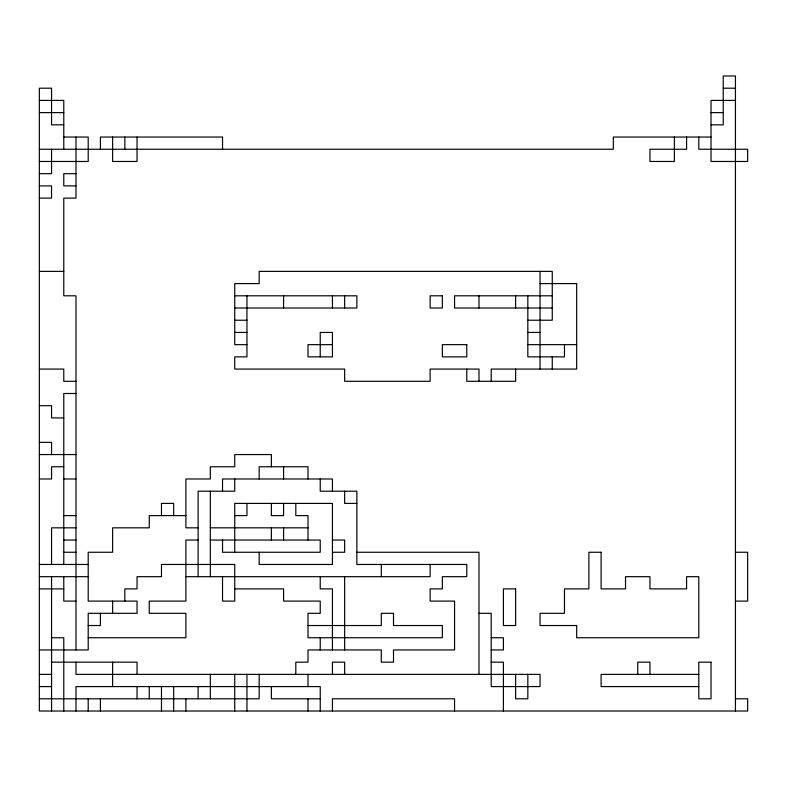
<?xml version="1.0" encoding="UTF-8"?>
<svg xmlns="http://www.w3.org/2000/svg" width="787" height="787" viewBox="0 0 787 787"><rect width="100%" height="100%" fill="white"/><g stroke="black" fill="none" stroke-linecap="round" stroke-linejoin="round"><path stroke-width="1.18" d="M723.223 88.203L735.442 88.203M39.35 100.411L63.777 100.411L63.777 149.255M735.442 100.411L711.015 100.411L711.015 161.473L747.65 161.473L747.65 149.255L698.797 149.255L698.797 137.046M39.35 112.62L63.777 112.62M711.015 112.62L723.223 112.62M63.777 124.838L51.558 124.838L51.558 88.203L39.35 88.203L39.35 711.015L747.65 711.015L747.65 698.797L735.442 698.797M711.015 124.838L723.223 124.838L723.223 75.985L735.442 75.985L735.442 711.015M63.777 137.046L88.203 137.046L88.203 161.473L39.35 161.473M711.015 137.046L613.319 137.046L613.319 149.255L39.35 149.255M39.35 173.681L51.558 173.681L51.558 149.255M75.985 173.681L63.777 173.681L63.777 185.899L75.985 185.899M39.35 185.899L51.558 185.899L51.558 198.108L39.35 198.108M39.35 271.377L63.777 271.377M540.049 283.595L576.684 283.595L576.684 369.073L491.196 369.073L491.196 381.292M234.742 295.804L356.865 295.804L356.865 308.012L234.742 308.012M552.258 295.804L454.561 295.804L454.561 308.012L552.258 308.012M234.742 320.23L246.951 320.23M527.831 320.23L552.258 320.23L552.258 271.377L259.169 271.377L259.169 283.595L234.742 283.595L234.742 344.647L246.951 344.647M234.742 332.439L246.951 332.439M527.831 332.439L540.049 332.439M332.439 344.647L308.012 344.647L308.012 356.865L332.439 356.865L332.439 332.439L320.23 332.439L320.23 356.865M527.831 344.647L576.684 344.647M39.35 369.073L63.777 369.073L63.777 381.292L75.985 381.292M75.985 393.5L63.777 393.5L63.777 564.466M39.35 405.708L51.558 405.708L51.558 417.927L63.777 417.927M39.35 442.353L51.558 442.353L51.558 454.561M39.35 454.561L75.985 454.561M63.777 466.77L51.558 466.77L51.558 478.988L39.35 478.988M63.777 478.988L75.985 478.988M356.865 503.405L344.647 503.405L344.647 491.196M63.777 515.623L75.985 515.623M185.899 515.623L149.255 515.623L149.255 527.831L112.62 527.831L112.62 552.258L88.203 552.258L88.203 601.101L137.046 601.101L137.046 613.319L88.203 613.319L88.203 649.954L39.35 649.954M234.742 515.623L246.951 515.623L246.951 503.405M75.985 527.831L51.558 527.831L51.558 564.466M198.108 527.831L185.899 527.831L185.899 478.988L210.316 478.988L210.316 466.77L234.742 466.77L234.742 454.561L271.377 454.561L271.377 466.77M210.316 527.831L308.012 527.831M63.777 540.049L75.985 540.049M198.108 540.049L185.899 540.049L185.899 601.101L149.255 601.101L149.255 613.319L185.899 613.319L185.899 637.745L88.203 637.745M210.316 540.049L320.23 540.049L320.23 552.258L222.534 552.258L222.534 540.049M332.439 540.049L344.647 540.049L344.647 552.258L332.439 552.258M63.777 552.258L75.985 552.258M356.865 552.258L478.988 552.258L478.988 674.38M735.442 552.258L747.65 552.258L747.65 601.101L735.442 601.101M39.35 564.466L88.203 564.466M39.35 576.684L88.203 576.684M185.899 576.684L430.135 576.684L430.135 564.466M39.35 588.892L63.777 588.892M234.742 588.892L283.595 588.892L283.595 601.101L320.23 601.101L320.23 613.319L308.012 613.319L308.012 637.745L442.353 637.745L442.353 625.527L393.5 625.527L393.5 613.319L381.292 613.319L381.292 625.527L308.012 625.527M75.985 601.101L63.777 601.101L63.777 576.684M478.988 613.319L491.196 613.319L491.196 686.589L540.049 686.589L540.049 674.38L75.985 674.38L75.985 662.162M88.203 625.527L100.411 625.527L100.411 613.319M51.558 637.745L63.777 637.745L63.777 711.015M491.196 637.745L503.405 637.745L503.405 649.954L491.196 649.954M51.558 662.162L137.046 662.162L137.046 674.38M491.196 662.162L503.405 662.162L503.405 711.015M39.35 674.38L51.558 674.38M698.797 674.38L601.101 674.38L601.101 686.589L698.797 686.589M39.35 686.589L51.558 686.589M39.35 698.797L259.169 698.797L259.169 674.38M320.23 698.797L271.377 698.797L271.377 686.589M686.589 137.046L686.589 149.255L649.954 149.255L649.954 161.473L674.38 161.473L674.38 137.046M649.954 674.38L649.954 662.162L637.745 662.162L637.745 674.38M564.466 344.647L564.466 356.865L527.831 356.865L527.831 295.804M552.258 356.865L552.258 369.073M540.049 271.377L540.049 369.073M527.831 674.38L527.831 698.797L515.623 698.797L515.623 674.38M515.623 295.804L515.623 308.012M515.623 369.073L515.623 381.292L466.77 381.292L466.77 369.073M478.988 295.804L478.988 308.012M478.988 381.292L478.988 369.073L430.135 369.073L430.135 381.292L344.647 381.292L344.647 369.073L234.742 369.073L234.742 356.865L246.951 356.865L246.951 295.804M454.561 711.015L454.561 698.797L332.439 698.797L332.439 711.015M381.292 564.466L381.292 576.684M344.647 295.804L344.647 308.012M344.647 576.684L344.647 649.954M344.647 674.38L344.647 662.162L332.439 662.162L332.439 674.38M332.439 295.804L332.439 308.012M332.439 491.196L332.439 478.988L222.534 478.988L222.534 491.196M332.439 649.954L332.439 588.892L320.23 588.892L320.23 576.684M320.23 478.988L320.23 491.196L356.865 491.196L356.865 564.466L466.77 564.466L466.77 576.684L442.353 576.684L442.353 588.892L430.135 588.892L430.135 601.101L454.561 601.101L454.561 649.954L393.5 649.954L393.5 662.162L381.292 662.162L381.292 649.954L308.012 649.954L308.012 662.162L295.804 662.162L295.804 674.38M320.23 637.745L320.23 649.954M320.23 711.015L320.23 686.589L75.985 686.589L75.985 711.015M308.012 478.988L308.012 466.77L259.169 466.77L259.169 478.988M308.012 540.049L308.012 515.623L295.804 515.623L295.804 503.405M308.012 674.38L308.012 686.589M308.012 698.797L308.012 711.015M283.595 295.804L283.595 308.012M283.595 466.77L283.595 478.988M283.595 503.405L283.595 515.623L271.377 515.623L271.377 503.405M283.595 527.831L283.595 540.049M271.377 527.831L271.377 540.049M259.169 552.258L259.169 564.466L332.439 564.466L332.439 503.405L234.742 503.405L234.742 552.258M246.951 674.38L246.951 711.015M234.742 478.988L234.742 491.196L198.108 491.196L198.108 576.684M234.742 674.38L234.742 711.015M222.534 149.255L222.534 137.046L100.411 137.046L100.411 149.255M222.534 576.684L222.534 601.101L234.742 601.101L234.742 564.466L161.473 564.466L161.473 576.684L137.046 576.684L137.046 588.892L124.838 588.892L124.838 601.101M210.316 491.196L210.316 576.684M210.316 674.38L210.316 698.797M198.108 686.589L198.108 698.797M185.899 698.797L185.899 711.015M173.681 515.623L173.681 503.405L161.473 503.405L161.473 515.623M173.681 686.589L173.681 711.015M161.473 686.589L161.473 711.015M149.255 686.589L149.255 698.797M137.046 137.046L137.046 161.473L112.62 161.473L112.62 137.046M137.046 686.589L137.046 698.797M124.838 137.046L124.838 149.255M112.62 601.101L112.62 613.319M112.62 662.162L112.62 686.589M100.411 698.797L100.411 711.015M88.203 698.797L88.203 711.015M75.985 137.046L75.985 198.108L63.777 198.108L63.777 295.804L75.985 295.804L75.985 649.954M51.558 576.684L51.558 711.015M442.353 295.804L430.135 295.804L430.135 308.012L442.353 308.012L442.353 295.804M466.77 344.647L442.353 344.647L442.353 356.865L466.77 356.865L466.77 344.647M601.101 552.258L588.892 552.258L588.892 588.892L564.466 588.892L564.466 613.319L540.049 613.319L540.049 625.527L576.684 625.527L576.684 637.745L698.797 637.745L698.797 576.684L686.589 576.684L686.589 588.892L649.954 588.892L649.954 576.684L625.527 576.684L625.527 588.892L601.101 588.892L601.101 552.258M515.623 588.892L503.405 588.892L503.405 625.527L515.623 625.527L515.623 588.892M711.015 662.162L698.797 662.162L698.797 698.797L711.015 698.797L711.015 662.162"/></g></svg>
